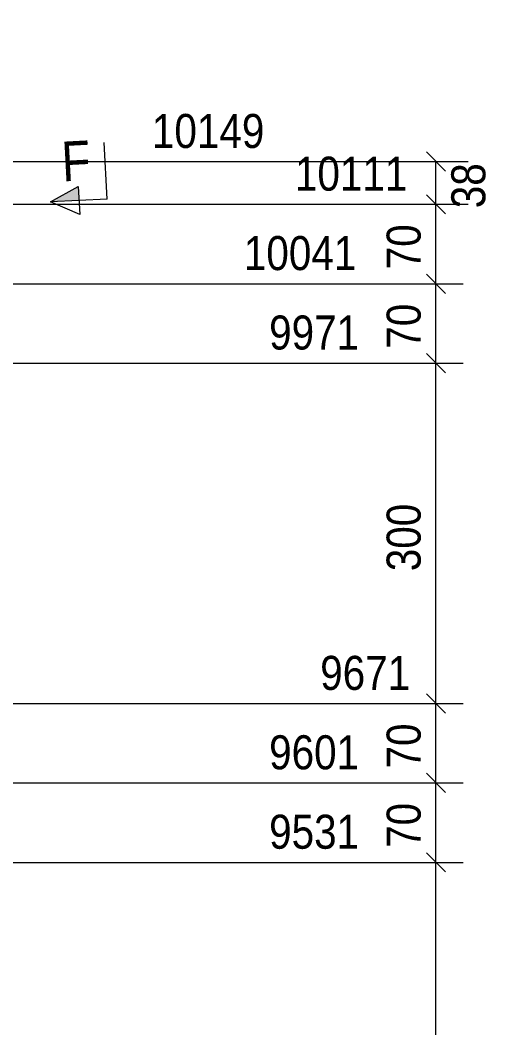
# Model space of a CAD drawing. Header units: millimetres. Extents: x 2 to 825, y 1 to 579.
# Drawn here: x 161.8 to 202.8, y 385.8 to 474.6 of the extents above; entities that cross this region are included whole.
import ezdxf

# ---------------------------------------------------------------- set-up
doc = ezdxf.new("R2010")
doc.units = ezdxf.units.MM
doc.linetypes.add('XKITLINE00', pattern=[0])
doc.layers.add('Dimensions', color=7, linetype='Continuous', lineweight=0)
doc.layers.add('Section', color=6, linetype='Continuous', lineweight=0)
doc.styles.add('ARIAL', font='ARIAL.TTF')

# ---------------------------------------------------------------- blocks, each defined once
blk = doc.blocks.new('*A245')
at = {"layer": 'Section'}
for points in [[(165.439, 488.299), (162.877, 489.416), (165.373, 489.548)], [(166.996, 458.713), (164.499, 458.581), (166.93, 459.961)]]:
    blk.add_hatch(color=3, dxfattribs=at).paths.add_polyline_path(points, flags=17)
at = {"layer": 'Section', "color": 3, "linetype": 'XKITLINE00', "lineweight": 0}
for p, q in [((162.877, 489.416), (165.308, 490.796)), ((165.439, 488.299), (165.308, 490.796)), ((162.877, 489.416), (165.439, 488.299)), ((164.499, 458.581), (166.93, 459.961)), ((166.93, 459.961), (167.061, 457.465)), ((167.061, 457.465), (164.499, 458.581))]:
    blk.add_line(p, q, dxfattribs=at)
at = {"layer": 'Section', "color": 1, "linetype": 'XKITLINE00', "lineweight": 0}
for p, q in [((167.87, 489.679), (162.877, 489.416)), ((167.87, 489.679), (168.133, 484.686)), ((169.492, 458.844), (169.229, 463.837)), ((169.492, 458.844), (164.499, 458.581))]:
    blk.add_line(p, q, dxfattribs=at)
at = {"layer": 'Section', "color": 7, "style": 'ARIAL', "width": 0.85}
for p in [(164.3, 484.234), (165.555, 460.389)]:
    blk.add_text('F', height=3.5, rotation=3.01376, dxfattribs=at).set_placement(p)
blk = doc.blocks.new('*A257')
at = {"layer": 'Dimensions', "color": 7, "linetype": 'XKITLINE00', "lineweight": 0}
for p, q in [((197.601, 401.226), (199.299, 399.529)), ((132.45, 400.377), (200.85, 400.377)), ((198.45, 126.694), (198.45, 400.377))]:
    blk.add_line(p, q, dxfattribs=at)
at = {"layer": 'Dimensions', "color": 3}
blk.add_point((198.45, 400.377), dxfattribs=at)
at = {"layer": 'Dimensions', "color": 3, "style": 'ARIAL', "width": 0.85}
blk.add_text('9531', height=3, dxfattribs=at).set_placement((183.75, 401.577))
blk = doc.blocks.new('*A258')
at = {"layer": 'Dimensions', "color": 7, "linetype": 'XKITLINE00', "lineweight": 0}
for p, q in [((197.601, 408.226), (199.299, 406.529)), ((132.45, 407.377), (200.85, 407.377)), ((198.45, 400.377), (198.45, 407.377)), ((197.601, 401.226), (199.299, 399.529)), ((132.45, 400.377), (200.85, 400.377))]:
    blk.add_line(p, q, dxfattribs=at)
at = {"layer": 'Dimensions', "color": 3}
for p in [(198.45, 407.377), (198.45, 400.377)]:
    blk.add_point(p, dxfattribs=at)
at = {"layer": 'Dimensions', "color": 3, "style": 'ARIAL', "width": 0.85}
blk.add_text('9601', height=3, dxfattribs=at).set_placement((183.75, 408.577))
blk.add_text('70', height=3, rotation=90.00021, dxfattribs=at).set_placement((197.1, 401.652))
blk = doc.blocks.new('*A259')
at = {"layer": 'Dimensions', "color": 7, "linetype": 'XKITLINE00', "lineweight": 0}
for p, q in [((197.601, 415.226), (199.299, 413.529)), ((132.45, 414.377), (200.85, 414.377)), ((198.45, 407.377), (198.45, 414.377)), ((197.601, 408.226), (199.299, 406.529)), ((132.45, 407.377), (200.85, 407.377))]:
    blk.add_line(p, q, dxfattribs=at)
at = {"layer": 'Dimensions', "color": 3}
for p in [(198.45, 414.377), (198.45, 407.377)]:
    blk.add_point(p, dxfattribs=at)
at = {"layer": 'Dimensions', "color": 3, "style": 'ARIAL', "width": 0.85}
blk.add_text('9671', height=3, dxfattribs=at).set_placement((188.25, 415.577))
blk.add_text('70', height=3, rotation=90.00021, dxfattribs=at).set_placement((197.1, 408.652))
blk = doc.blocks.new('*A260')
at = {"layer": 'Dimensions', "color": 7, "linetype": 'XKITLINE00', "lineweight": 0}
for p, q in [((197.601, 445.226), (199.299, 443.529)), ((132.45, 444.377), (200.85, 444.377)), ((198.45, 414.377), (198.45, 444.377)), ((197.601, 415.226), (199.299, 413.529)), ((132.45, 414.377), (200.85, 414.377))]:
    blk.add_line(p, q, dxfattribs=at)
at = {"layer": 'Dimensions', "color": 3}
for p in [(198.45, 444.377), (198.45, 414.377)]:
    blk.add_point(p, dxfattribs=at)
at = {"layer": 'Dimensions', "color": 3, "style": 'ARIAL', "width": 0.85}
blk.add_text('9971', height=3, dxfattribs=at).set_placement((183.75, 445.577))
blk.add_text('300', height=3, rotation=90.00021, dxfattribs=at).set_placement((197.1, 426.04))
blk = doc.blocks.new('*A261')
at = {"layer": 'Dimensions', "color": 7, "linetype": 'XKITLINE00', "lineweight": 0}
for p, q in [((197.601, 452.226), (199.299, 450.529)), ((132.45, 451.377), (200.85, 451.377)), ((198.45, 444.377), (198.45, 451.377)), ((197.601, 445.226), (199.299, 443.529)), ((132.45, 444.377), (200.85, 444.377))]:
    blk.add_line(p, q, dxfattribs=at)
at = {"layer": 'Dimensions', "color": 3}
for p in [(198.45, 451.377), (198.45, 444.377)]:
    blk.add_point(p, dxfattribs=at)
at = {"layer": 'Dimensions', "color": 3, "style": 'ARIAL', "width": 0.85}
blk.add_text('10041', height=3, dxfattribs=at).set_placement((181.525, 452.577))
blk.add_text('70', height=3, rotation=90.00021, dxfattribs=at).set_placement((197.1, 445.652))
blk = doc.blocks.new('*A262')
at = {"layer": 'Dimensions', "color": 7, "linetype": 'XKITLINE00', "lineweight": 0}
for p, q in [((197.601, 459.226), (199.299, 457.529)), ((132.45, 458.377), (200.85, 458.377)), ((198.45, 451.377), (198.45, 458.377)), ((197.601, 452.226), (199.299, 450.529)), ((132.45, 451.377), (200.85, 451.377))]:
    blk.add_line(p, q, dxfattribs=at)
at = {"layer": 'Dimensions', "color": 3}
for p in [(198.45, 458.377), (198.45, 451.377)]:
    blk.add_point(p, dxfattribs=at)
at = {"layer": 'Dimensions', "color": 3, "style": 'ARIAL', "width": 0.85}
blk.add_text('10111', height=3, dxfattribs=at).set_placement((186.025, 459.577))
blk.add_text('70', height=3, rotation=90.00021, dxfattribs=at).set_placement((197.1, 452.652))
blk = doc.blocks.new('*A263')
at = {"layer": 'Dimensions', "color": 7, "linetype": 'XKITLINE00', "lineweight": 0}
for p, q in [((197.601, 462.988), (199.299, 461.291)), ((136.2, 462.14), (201.3, 462.14)), ((198.45, 458.377), (198.45, 462.14)), ((197.601, 459.226), (199.299, 457.529)), ((132.45, 458.377), (201.3, 458.377))]:
    blk.add_line(p, q, dxfattribs=at)
at = {"layer": 'Dimensions', "color": 3}
for p in [(198.45, 462.14), (198.45, 458.377)]:
    blk.add_point(p, dxfattribs=at)
at = {"layer": 'Dimensions', "color": 3, "style": 'ARIAL', "width": 0.85}
blk.add_text('10149', height=3, dxfattribs=at).set_placement((173.425, 463.34))
blk.add_text('38', height=3, rotation=90.00021, dxfattribs=at).set_placement((202.8, 458.033))

msp = doc.modelspace()

# ---------------------------------------------------------------- block references
at = {"lineweight": 0}
for name in ['*A245', '*A263', '*A262', '*A261', '*A260', '*A259', '*A258', '*A257']:
    msp.add_blockref(name, (0, 0), dxfattribs=at)

doc.saveas('drawing.dxf')
